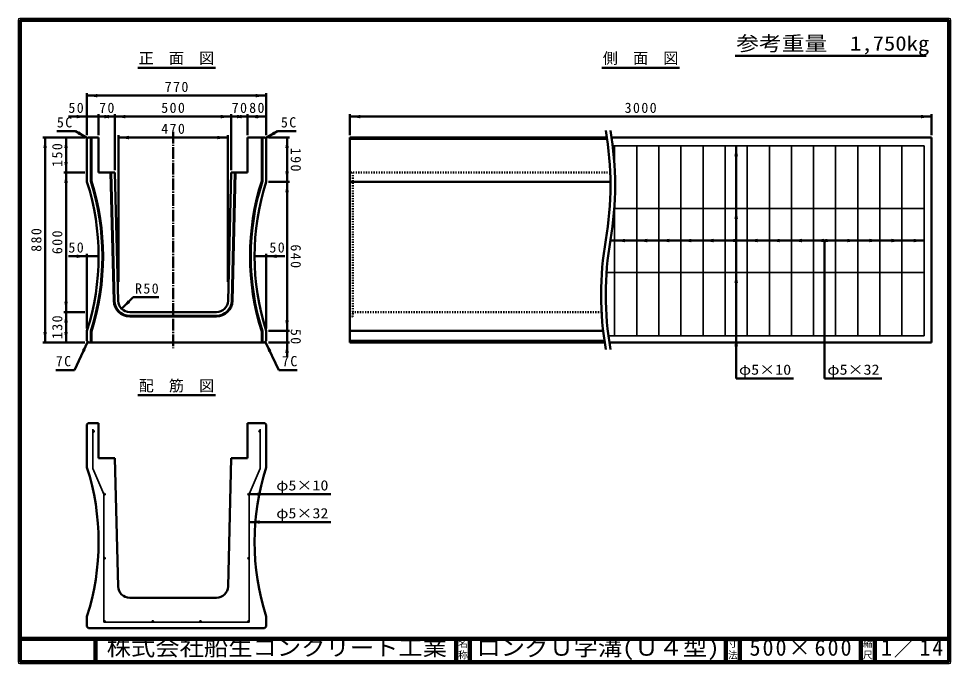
# Model space of a CAD drawing. Units: millimetres, scale not verified. Extents: x 100 to 4105, y 100 to 2870.
import ezdxf
from ezdxf.enums import TextEntityAlignment as Align

# ---------------------------------------------------------------- set-up
doc = ezdxf.new("R2010")
doc.units = ezdxf.units.MM
doc.header["$LTSCALE"] = 5
doc.linetypes.add('USER1', pattern=[13.4, 10, -1.2, 1, -1.2])
doc.linetypes.add('USER2', pattern=[2.2, 1, -1.2])
doc.layers.add('V-nasSTD', color=7, linetype='Continuous', lineweight=50)
doc.styles.add('ＭＳ ゴシック', font='')
doc.styles.get('ＭＳ ゴシック').set_extended_font_data('MS Gothic')

msp = doc.modelspace()

# ---------------------------------------------------------------- hatches: boundary and pattern name
at = {"layer": 'V-nasSTD'}
for points in [[(438.846, 2546.605), (393.846, 2539.105), (438.846, 2531.605)], [(1118.846, 2531.605), (1163.846, 2539.105), (1118.846, 2546.605)], [(348.846, 2441.605), (393.846, 2449.105), (348.846, 2456.605)], [(488.846, 2456.605), (443.846, 2449.105), (488.846, 2441.605)], [(468.846, 2441.605), (513.846, 2449.105), (468.846, 2456.605)], [(558.846, 2456.605), (513.846, 2449.105), (558.846, 2441.605)], [(968.846, 2441.605), (1013.846, 2449.105), (968.846, 2456.605)], [(1058.846, 2456.605), (1013.846, 2449.105), (1058.846, 2441.605)], [(1038.846, 2441.605), (1083.846, 2449.105), (1038.846, 2456.605)], [(1128.846, 2456.605), (1083.846, 2449.105), (1128.846, 2441.605)], [(1118.846, 2441.605), (1163.846, 2449.105), (1118.846, 2456.605)], [(1568.846, 2456.605), (1523.846, 2449.105), (1568.846, 2441.605)], [(3978.846, 2441.605), (4023.846, 2449.105), (3978.846, 2456.605)], [(361.125, 2385.6), (396.346, 2356.605), (353.625, 2372.61)], [(573.845, 2366.605), (528.845, 2359.105), (573.845, 2351.605)], [(953.845, 2351.605), (998.845, 2359.105), (953.845, 2366.605)], [(1196.567, 2385.6), (1161.346, 2356.605), (1204.067, 2372.61)], [(206.346, 2314.105), (213.846, 2359.105), (221.346, 2314.105)], [(296.346, 2314.105), (303.846, 2359.105), (311.346, 2314.105)], [(1246.346, 2314.105), (1253.846, 2359.105), (1261.346, 2314.105)], [(3176.846, 2279.105), (3184.346, 2324.105), (3191.846, 2279.105)], [(311.346, 2254.105), (303.846, 2209.105), (296.346, 2254.105)], [(296.346, 2164.105), (303.846, 2209.105), (311.346, 2164.105)], [(1261.346, 2214.105), (1253.846, 2169.105), (1246.346, 2214.105)], [(1246.346, 2124.105), (1253.846, 2169.105), (1261.346, 2124.105)], [(3176.846, 2009.105), (3184.346, 2054.105), (3191.846, 2009.105)], [(2706.846, 1909.105), (2661.846, 1916.605), (2706.846, 1924.105)], [(2801.846, 1909.105), (2756.846, 1916.605), (2801.846, 1924.105)], [(2896.846, 1909.105), (2851.846, 1916.605), (2896.846, 1924.105)], [(2991.846, 1909.105), (2946.846, 1916.605), (2991.846, 1924.105)], [(3086.846, 1909.105), (3041.846, 1916.605), (3086.846, 1924.105)], [(3181.846, 1909.105), (3136.846, 1916.605), (3181.846, 1924.105)], [(3276.846, 1909.105), (3231.846, 1916.605), (3276.846, 1924.105)], [(3371.846, 1909.105), (3326.846, 1916.605), (3371.846, 1924.105)], [(3466.846, 1909.105), (3421.846, 1916.605), (3466.846, 1924.105)], [(3561.846, 1909.105), (3516.846, 1916.605), (3561.846, 1924.105)], [(3566.846, 1924.105), (3611.846, 1916.605), (3566.846, 1909.105)], [(3661.846, 1924.105), (3706.846, 1916.605), (3661.846, 1909.105)], [(3756.846, 1924.105), (3801.846, 1916.605), (3756.846, 1909.105)], [(3851.846, 1924.105), (3896.846, 1916.605), (3851.846, 1909.105)], [(3946.846, 1924.105), (3991.846, 1916.605), (3946.846, 1909.105)], [(348.846, 1856.605), (393.846, 1849.105), (348.846, 1841.605)], [(1208.846, 1856.605), (1163.846, 1849.105), (1208.846, 1841.605)], [(3176.846, 1734.105), (3184.346, 1779.105), (3191.846, 1734.105)], [(311.346, 1654.105), (303.846, 1609.105), (296.346, 1654.105)], [(569.217, 1660.433), (542.701, 1623.31), (579.824, 1649.827)], [(296.346, 1564.105), (303.846, 1609.105), (311.346, 1564.105)], [(1261.346, 1574.105), (1253.846, 1529.105), (1246.346, 1574.105)], [(221.346, 1524.105), (213.846, 1479.105), (206.346, 1524.105)], [(311.346, 1524.105), (303.846, 1479.105), (296.346, 1524.105)], [(397.346, 1482.605), (371.384, 1445.092), (384.954, 1438.699)], [(1160.346, 1482.605), (1186.308, 1445.092), (1172.738, 1438.699)], [(3176.846, 1462.105), (3184.346, 1507.105), (3191.846, 1462.105)], [(1246.346, 1434.105), (1253.846, 1479.105), (1261.346, 1434.105)], [(418.846, 1096.869, 1), (424.846, 1096.869, 1)], [(1138.846, 1096.869, 1), (1132.846, 1096.869, 1)], [(466.346, 826.869, 1), (472.346, 826.869, 1)], [(1091.346, 826.869, 1), (1085.346, 826.869, 1)], [(1136.346, 834.369), (1091.346, 826.869), (1136.346, 819.369)], [(1136.346, 714.64), (1091.346, 707.14), (1136.346, 699.64)], [(466.346, 551.869, 1), (472.346, 551.869, 1)], [(1091.346, 551.869, 1), (1085.346, 551.869, 1)], [(466.346, 279.869, 0.41421), (469.346, 276.869, 0.66818), (471.467, 281.99, 0.66818)], [(676.346, 276.869, 1), (676.346, 282.869, 1)], [(881.346, 276.869, 1), (881.346, 282.869, 1)], [(1091.346, 279.869, 0.66818), (1086.224, 281.99, 0.66818), (1088.346, 276.869, 0.41421)]]:
    msp.add_hatch(color=256, dxfattribs=at).paths.add_polyline_path(points)

# ---------------------------------------------------------------- linework, layer by layer
at = {"layer": 'V-nasSTD', "lineweight": 100}
for p, q in [((105, 2865), (105, 105)), ((4100, 2865), (105, 2865)), ((4100, 105), (4100, 2865)), ((105, 205), (4100, 205)), ((430, 205), (430, 105)), ((1980, 205), (1980, 105)), ((2040, 205), (2040, 105)), ((3140, 205), (3140, 105)), ((3200, 205), (3200, 105)), ((3720, 205), (3720, 105)), ((3780, 205), (3780, 105)), ((105, 105), (4100, 105))]:
    msp.add_line(p, q, dxfattribs=at)
at = {"layer": 'V-nasSTD'}
for p, q in [((3180.536, 2709.753), (4000.536, 2709.753)), ((611.846, 2659.105), (945.846, 2659.105)), ((2606.846, 2659.105), (2940.846, 2659.105)), ((393.846, 2549.105), (393.846, 2369.105)), ((1163.846, 2539.105), (393.846, 2539.105)), ((1163.846, 2549.105), (1163.846, 2369.105)), ((393.846, 2449.105), (313.846, 2449.105)), ((443.846, 2449.105), (393.846, 2449.105)), ((443.846, 2459.105), (443.846, 2369.105)), ((513.846, 2449.105), (443.846, 2449.105)), ((513.846, 2459.105), (513.846, 2219.105)), ((1013.846, 2449.105), (513.846, 2449.105)), ((1013.846, 2459.105), (1013.846, 2219.105)), ((1083.846, 2449.105), (1013.846, 2449.105)), ((1083.846, 2459.105), (1083.846, 2369.105)), ((1163.846, 2449.105), (1083.846, 2449.105)), ((1523.846, 2459.105), (1523.846, 2369.105)), ((4023.846, 2449.105), (1523.846, 2449.105)), ((4023.846, 2459.105), (4023.846, 2369.105)), ((264.384, 2386.605), (344.384, 2386.605)), ((396.346, 2356.605), (344.384, 2386.605)), ((528.845, 2369.105), (528.845, 1739.105)), ((998.845, 2369.105), (998.845, 1739.105)), ((1161.346, 2356.605), (1213.307, 2386.605)), ((1293.307, 2386.605), (1213.307, 2386.605)), ((383.846, 2359.105), (203.846, 2359.105)), ((213.846, 2359.105), (213.846, 1479.105)), ((303.846, 2359.105), (303.846, 2209.105)), ((393.846, 2354.105), (398.846, 2359.105)), ((393.846, 2354.105), (393.846, 2169.105)), ((443.846, 2359.105), (398.846, 2359.105)), ((409.846, 2359.105), (409.846, 2171.595)), ((412.846, 2359.105), (412.846, 2172.06)), ((443.846, 2359.105), (443.846, 2209.105)), ((528.845, 2359.105), (998.845, 2359.105)), ((1083.846, 2359.105), (1158.846, 2359.105)), ((1083.846, 2359.105), (1083.846, 2209.105)), ((1144.846, 2172.06), (1144.846, 2359.105)), ((1147.846, 2171.595), (1147.846, 2359.105)), ((1158.846, 2359.105), (1163.846, 2354.105)), ((1163.846, 2169.105), (1163.846, 2354.105)), ((1263.846, 2359.105), (1173.846, 2359.105)), ((1253.846, 2359.105), (1253.846, 2169.105)), ((1523.846, 2359.105), (1523.846, 1479.105)), ((2628.653, 2359.105), (1523.846, 2359.105)), ((2629.389, 2354.105), (1523.846, 2354.105)), ((2648.653, 2359.105), (4023.846, 2359.105)), ((3184.346, 2324.105), (3184.346, 1324.105)), ((4023.846, 1479.105), (4023.846, 2359.105)), ((383.846, 2209.105), (293.846, 2209.105)), ((303.846, 2209.105), (303.846, 1609.105)), ((443.846, 2209.105), (513.846, 2209.105)), ((494.84, 2209.105), (508.633, 1657.38)), ((497.841, 2209.105), (511.632, 1657.455)), ((513.846, 2209.105), (527.627, 1657.855)), ((1013.846, 2209.105), (1000.064, 1657.855)), ((1013.846, 2209.105), (1083.846, 2209.105)), ((1029.851, 2209.105), (1016.059, 1657.455)), ((1032.852, 2209.105), (1019.059, 1657.38)), ((1263.846, 2169.105), (1173.846, 2169.105)), ((1253.846, 2169.105), (1253.846, 1529.105)), ((2643.765, 2169.105), (1523.846, 2169.105)), ((3991.846, 1916.605), (2643.419, 1916.605)), ((3564.346, 1916.605), (3564.346, 1324.105)), ((393.846, 1849.105), (313.846, 1849.105)), ((393.846, 1859.105), (393.846, 1539.105)), ((443.846, 1849.105), (393.846, 1849.105)), ((1113.846, 1849.105), (1163.846, 1849.105)), ((1163.846, 1859.105), (1163.846, 1539.105)), ((1163.846, 1849.105), (1243.846, 1849.105)), ((542.701, 1623.31), (592.198, 1672.808)), ((592.198, 1672.808), (702.198, 1672.808)), ((383.846, 1609.105), (293.846, 1609.105)), ((303.846, 1609.105), (303.846, 1479.105)), ((577.611, 1609.105), (950.08, 1609.105)), ((577.611, 1593.105), (950.08, 1593.105)), ((577.611, 1590.105), (950.08, 1590.105)), ((393.846, 1529.105), (393.846, 1486.105)), ((409.846, 1526.614), (409.846, 1479.105)), ((412.846, 1526.15), (412.846, 1479.105)), ((1144.846, 1479.105), (1144.846, 1526.15)), ((1147.846, 1479.105), (1147.846, 1526.614)), ((1163.846, 1486.105), (1163.846, 1529.105)), ((1263.846, 1529.105), (1173.846, 1529.105)), ((1253.846, 1529.105), (1253.846, 1479.105)), ((2612.511, 1529.105), (1523.846, 1529.105)), ((339.777, 1360.397), (397.346, 1482.605)), ((393.846, 1486.105), (400.846, 1479.105)), ((1156.846, 1479.105), (1163.846, 1486.105)), ((1217.914, 1360.397), (1160.346, 1482.605)), ((2618.014, 1486.105), (1523.846, 1486.105)), ((383.846, 1479.105), (203.846, 1479.105)), ((400.846, 1479.105), (1156.846, 1479.105)), ((1263.846, 1479.105), (1173.846, 1479.105)), ((1253.846, 1479.105), (1253.846, 1419.105)), ((2619.039, 1479.105), (1523.846, 1479.105)), ((4023.846, 1479.105), (2639.039, 1479.105)), ((259.777, 1360.397), (339.777, 1360.397)), ((1297.914, 1360.397), (1217.914, 1360.397)), ((3184.346, 1324.105), (3430.346, 1324.105)), ((3564.346, 1324.105), (3810.346, 1324.105)), ((611.846, 1251.869), (945.846, 1251.869)), ((393.846, 1126.869), (398.846, 1131.869)), ((393.846, 1126.869), (393.846, 941.869)), ((443.846, 1131.869), (398.846, 1131.869)), ((443.846, 1131.869), (443.846, 981.869)), ((1083.846, 1131.869), (1158.846, 1131.869)), ((1083.846, 1131.869), (1083.846, 981.869)), ((1158.846, 1131.869), (1163.846, 1126.869)), ((1163.846, 941.869), (1163.846, 1126.869)), ((443.846, 981.869), (513.846, 981.869)), ((513.846, 981.869), (527.627, 430.62)), ((1013.846, 981.869), (1000.064, 430.62)), ((1013.846, 981.869), (1083.846, 981.869)), ((1091.346, 826.869), (1441.346, 826.869)), ((1091.346, 707.14), (1441.346, 707.14)), ((577.611, 381.869), (950.08, 381.869)), ((393.846, 301.869), (393.846, 258.869)), ((1163.846, 258.869), (1163.846, 301.869)), ((393.846, 258.869), (400.846, 251.869)), ((400.846, 251.869), (1156.846, 251.869)), ((1156.846, 251.869), (1163.846, 258.869))]:
    msp.add_line(p, q, dxfattribs=at)
at = {"layer": 'V-nasSTD', "linetype": 'USER1'}
msp.add_line((763.846, 2384.105), (763.846, 1454.105), dxfattribs=at)
at = {"layer": 'V-nasSTD', "lineweight": 35}
for p, q in [((2653.416, 2324.105), (3991.846, 2324.105)), ((2661.846, 2324.105), (2661.846, 2228.66)), ((2756.846, 2324.105), (2756.846, 1507.105)), ((2851.846, 2324.105), (2851.846, 1507.105)), ((2946.846, 2324.105), (2946.846, 1507.105)), ((3041.846, 2324.105), (3041.846, 1507.105)), ((3136.846, 2324.105), (3136.846, 1507.105)), ((3231.846, 2324.105), (3231.846, 1507.105)), ((3326.846, 2324.105), (3326.846, 1507.105)), ((3421.846, 2324.105), (3421.846, 1507.105)), ((3516.846, 2324.105), (3516.846, 1507.105)), ((3611.846, 2324.105), (3611.846, 1507.105)), ((3706.846, 2324.105), (3706.846, 1507.105)), ((3801.846, 2324.105), (3801.846, 1507.105)), ((3896.846, 2324.105), (3896.846, 1507.105)), ((3991.846, 2324.105), (3991.846, 1507.105)), ((3991.846, 2054.105), (2660.246, 2054.105)), ((2661.846, 2079.549), (2661.846, 1507.105)), ((3991.846, 1779.105), (2627.094, 1779.105)), ((2635.156, 1507.105), (3991.846, 1507.105)), ((418.846, 1106.869), (418.846, 936.869)), ((1138.846, 1106.869), (1138.846, 936.869)), ((418.846, 936.869), (466.346, 826.869)), ((1138.846, 936.869), (1091.346, 826.869)), ((466.346, 826.869), (466.346, 276.869)), ((1091.346, 826.869), (1091.346, 276.869)), ((466.346, 276.869), (1091.346, 276.869))]:
    msp.add_line(p, q, dxfattribs=at)
at = {"layer": 'V-nasSTD', "linetype": 'USER2'}
for p, q in [((2642.758, 2209.105), (1523.846, 2209.105)), ((1536.346, 2209.105), (1536.346, 1590.105)), ((2605.87, 1609.105), (1523.846, 1609.105)), ((1523.846, 1590.105), (1536.346, 1590.105))]:
    msp.add_line(p, q, dxfattribs=at)
at = {"layer": 'V-nasSTD', "lineweight": 13}
msp.add_lwpolyline([(100, 100), (100, 2870), (4105, 2870), (4105, 100)], close=True, dxfattribs=at)
at = {"layer": 'V-nasSTD', "lineweight": 35}
for centre in [(421.846, 1096.869), (1135.846, 1096.869), (469.346, 826.869), (1088.346, 826.869), (469.346, 551.869), (1088.346, 551.869), (469.346, 279.869), (676.346, 279.869), (881.346, 279.869), (1088.346, 279.869)]:
    msp.add_circle(centre, 3, dxfattribs=at)
at = {"layer": 'V-nasSTD'}
for centre, radius, start, end in [((1253.221, 2154.105), 1390.625, 350.27097, 9.72903), ((1273.221, 2154.105), 1390.625, 350.27097, 9.72903), ((-605.154, 1849.105), 1049, 342.23868, 17.76132), ((-605.154, 1849.105), 1065, 342.37368, 17.62632), ((-605.154, 1849.105), 1068, 342.39865, 17.60135), ((2162.846, 1849.105), 1068, 162.39865, 197.60135), ((2162.846, 1849.105), 1065, 162.37368, 197.62632), ((2162.846, 1849.105), 1049, 162.23868, 197.76132), ((3994.471, 1684.105), 1390.625, 170.27097, 189.72903), ((4014.471, 1684.105), 1390.625, 170.27097, 189.72903), ((577.611, 1659.105), 69, 181.4321, 270), ((577.611, 1659.105), 66, 181.4321, 270), ((577.611, 1659.105), 50, 181.4321, 270), ((950.08, 1659.105), 50, 270, 358.5679), ((950.08, 1659.105), 66, 270, 358.5679), ((950.08, 1659.105), 69, 270, 358.5679), ((-605.154, 621.869), 1049, 342.23868, 17.76132), ((2162.846, 621.869), 1049, 162.23868, 197.76132), ((577.611, 431.869), 50, 181.4321, 270), ((950.08, 431.869), 50, 270, 358.5679)]:
    msp.add_arc(centre, radius, start, end, dxfattribs=at)

# ---------------------------------------------------------------- texts
at = {"layer": 'V-nasSTD', "style": 'ＭＳ ゴシック'}
for s, height, width, p in [('参考重量\u30001,750kg', 62.32, 1.15, (3184.536, 2794.753)), ('φ5×10', 43.99, 1.15, (3196.346, 1384.105)), ('φ5×32', 43.99, 1.15, (3576.346, 1384.105)), ('φ5×10', 43.99, 1.15, (1207.346, 886.869)), ('φ5×32', 43.99, 1.15, (1207.346, 767.14)), ('株式会社船生コンクリート工業', 69.65, 1.1, (478.25, 202.5)), ('ロングＵ字溝(Ｕ４型)', 69.65, 1.1, (2067.5, 202.5))]:
    msp.add_text(s, height=height, dxfattribs=dict(at, width=width)).set_placement(p, align=Align.TOP_LEFT)
for s, height, p in [('正\u3000面\u3000図', 47.65, (615.842, 2724.105)), ('側\u3000面\u3000図', 47.65, (2610.842, 2724.105)), ('配\u3000筋\u3000図', 47.65, (615.842, 1316.869)), ('名', 30.79, (1988.982, 200.999)), ('寸', 30.79, (3148.982, 200.999)), ('縮', 30.79, (3728.982, 200.999)), ('称', 30.79, (1988.976, 151.01)), ('法', 30.79, (3148.976, 151.01)), ('尺', 30.79, (3728.976, 151.01))]:
    msp.add_text(s, height=height, dxfattribs=at).set_placement(p, align=Align.TOP_LEFT)
at = {"layer": 'V-nasSTD', "attachment_point": 1, "style": 'ＭＳ ゴシック'}
for s, insert, char_height in [('\\T1.2;770', (727.859, 2599.105), 43.99), ('\\T1.2;50', (313.846, 2509.105), 43.99), ('\\T1.2;70', (445.846, 2509.105), 43.99), ('\\T1.2;500', (712.859, 2509.105), 43.99), ('\\T1.2;70', (1015.846, 2509.105), 43.99), ('\\T1.2;80', (1090.846, 2509.105), 43.99), ('\\T1.2;3000', (2704.74, 2509.105), 43.99), ('\\T1.2;5C', (264.384, 2446.605), 43.99), ('\\T1.2;5C', (1227.307, 2446.605), 43.99), ('\\T1.2;470', (712.859, 2419.105), 43.99), ('\\T1.2;50', (313.846, 1909.105), 43.99), ('\\T1.2;50', (1177.846, 1909.105), 43.99), ('\\T1.2;R50', (600.198, 1732.808), 43.99), ('\\T1.2;7C', (259.777, 1420.397), 43.99), ('\\T1.2;7C', (1231.914, 1420.397), 43.99), ('\\T1.18;500×600', (3241.581, 202.508), 69.65), ('\\T1.16;1／14', (3807.033, 202.582), 69.65)]:
    msp.add_mtext(s, dxfattribs=dict(at, insert=insert, char_height=char_height))
at = {"layer": 'V-nasSTD', "char_height": 43.99, "attachment_point": 1, "style": 'ＭＳ ゴシック'}
for s, insert, rotation in [('\\T1.2;150', (243.846, 2233.092), 90), ('\\T1.2;190', (1313.846, 2315.092), 270), ('\\T1.2;880', (153.846, 1868.092), 90), ('\\T1.2;600', (243.846, 1858.092), 90), ('\\T1.2;640', (1313.846, 1900.092), 270), ('\\T1.2;130', (243.846, 1493.092), 90), ('\\T1.2;50', (1313.846, 1537.118), 270)]:
    msp.add_mtext(s, dxfattribs=dict(at, insert=insert, rotation=rotation))

doc.saveas('drawing.dxf')
